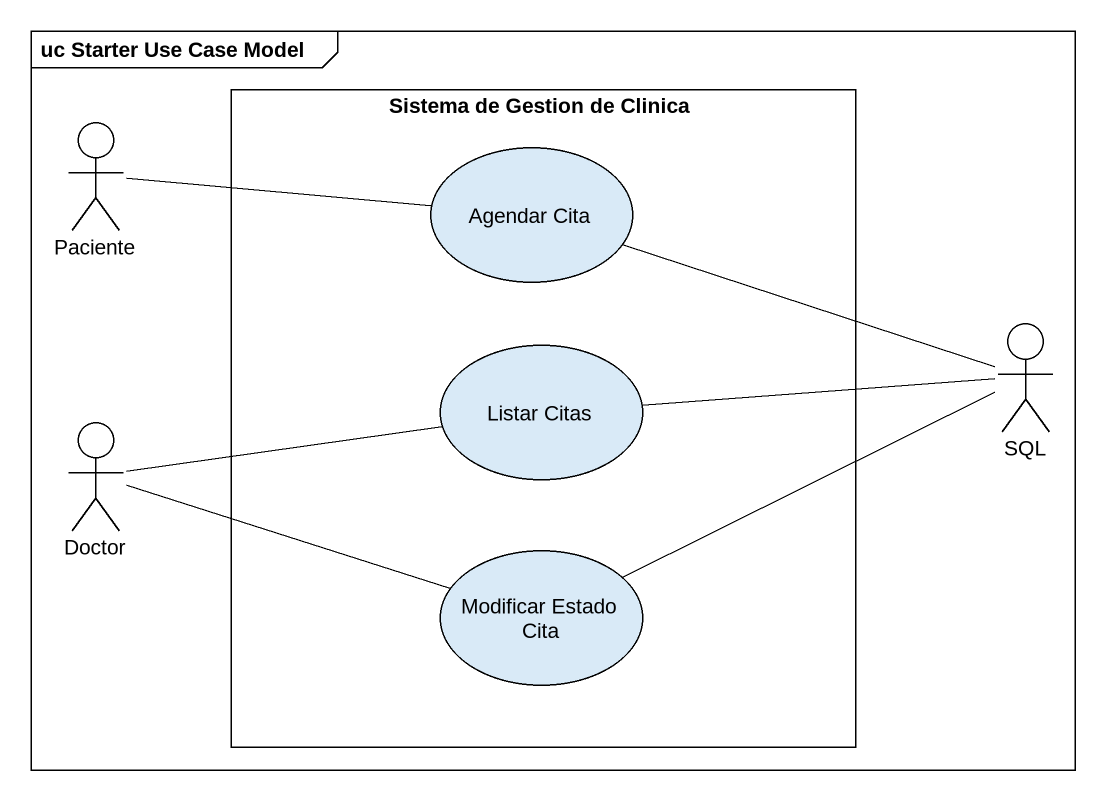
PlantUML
@startuml
mainframe uc Starter Use Case Model
rectangle "Sistema de Gestion de Clinica" as Sistema_de_Gestion_de {
  usecase "Agendar Cita" as Agendar_Cita
  usecase "Listar Citas" as Listar_Citas
  usecase "Modificar Estado Cita" as Modificar_Estado_Cita
}
actor Paciente
actor SQL
actor Doctor
Paciente -right- Agendar_Cita
Agendar_Cita -right- SQL
Listar_Citas -right- SQL
Doctor -right- Listar_Citas
Doctor -right- Modificar_Estado_Cita
Modificar_Estado_Cita -right- SQL
@enduml
